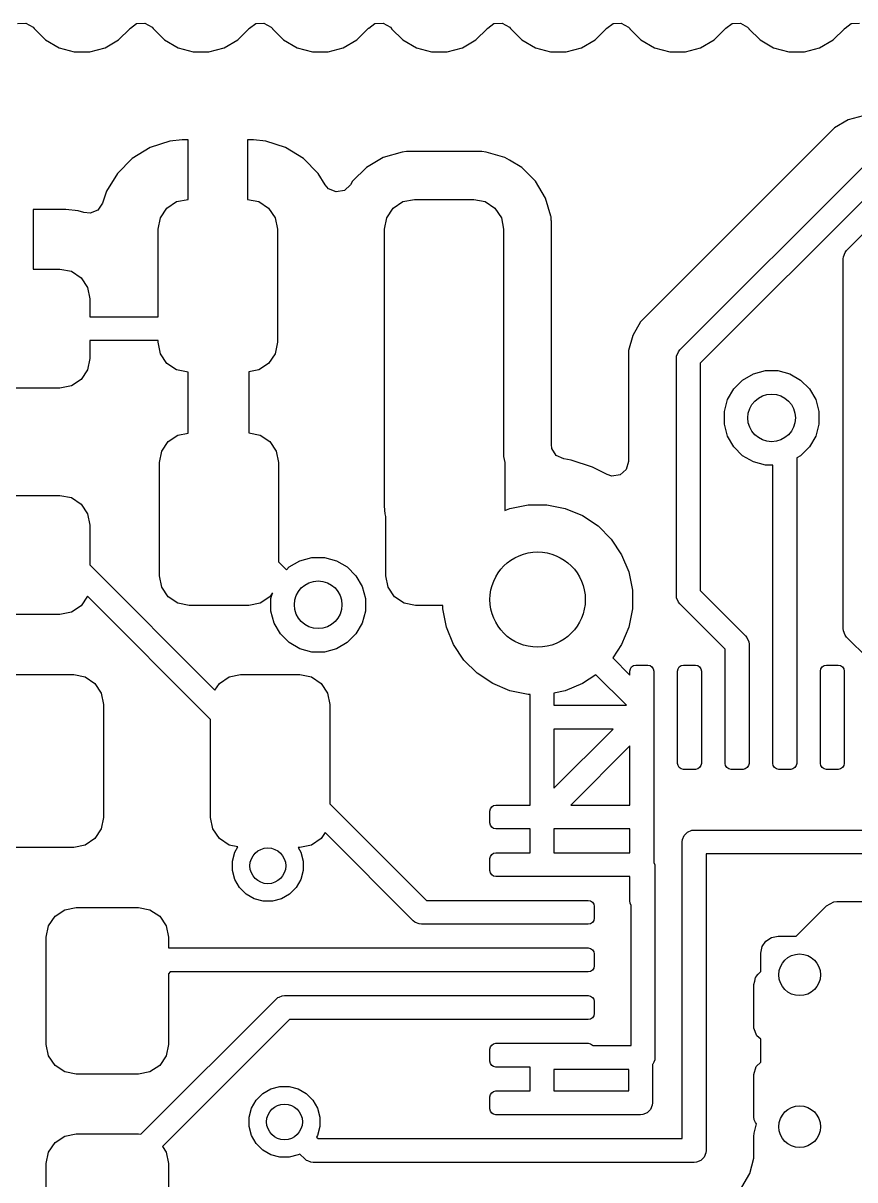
# Model space of a CAD drawing. Extents: x 0.71 to 7.56, y -5.16 to -0.79.
# Drawn here: x 3.9215 to 4.1964, y -1.8129 to -1.4305 of the extents above; entities that cross this region are included whole.
import ezdxf

# ---------------------------------------------------------------- set-up
doc = ezdxf.new("R2010")
doc.units = 0
doc.header["$MEASUREMENT"] = 0
doc.layers.add('BLACK', color=7, linetype='CONTINUOUS')

msp = doc.modelspace()

# ---------------------------------------------------------------- linework, layer by layer
at = {"layer": 'BLACK', "linetype": 'CONTINUOUS'}
for p, q in [((3.91961, -1.43069), (3.92235, -1.43053)), ((3.92235, -1.43053), (3.92475, -1.43188)), ((3.92475, -1.43188), (3.92513, -1.43232)), ((3.92513, -1.43232), (3.92518, -1.43237)), ((3.92518, -1.43237), (3.92518, -1.43237)), ((3.92518, -1.43237), (3.92885, -1.43604)), ((3.95304, -1.43604), (3.95671, -1.43237)), ((3.95671, -1.43237), (3.95676, -1.43232)), ((3.95671, -1.43237), (3.95671, -1.43237)), ((3.95676, -1.43232), (3.95681, -1.43228)), ((3.95681, -1.43228), (3.95694, -1.43215)), ((3.95694, -1.43215), (3.95696, -1.43217)), ((3.95696, -1.43217), (3.95898, -1.43069)), ((3.95898, -1.43069), (3.96172, -1.43053)), ((3.96172, -1.43053), (3.96412, -1.43188)), ((3.96412, -1.43188), (3.9645, -1.43232)), ((3.9645, -1.43232), (3.96455, -1.43237)), ((3.96455, -1.43237), (3.96455, -1.43237)), ((3.96455, -1.43237), (3.96822, -1.43604)), ((3.99241, -1.43604), (3.99608, -1.43237)), ((3.99608, -1.43237), (3.99613, -1.43232)), ((3.99608, -1.43237), (3.99608, -1.43237)), ((3.99613, -1.43232), (3.99618, -1.43228)), ((3.99618, -1.43228), (3.99631, -1.43215)), ((3.99631, -1.43215), (3.99633, -1.43217)), ((3.99633, -1.43217), (3.99835, -1.43069)), ((3.99835, -1.43069), (4.00109, -1.43053)), ((4.00109, -1.43053), (4.00349, -1.43188)), ((4.00349, -1.43188), (4.00387, -1.43232)), ((4.00387, -1.43232), (4.00392, -1.43237)), ((4.00392, -1.43237), (4.00392, -1.43237)), ((4.00392, -1.43237), (4.00759, -1.43604)), ((4.03178, -1.43604), (4.03545, -1.43237)), ((4.03545, -1.43237), (4.0355, -1.43232)), ((4.03545, -1.43237), (4.03545, -1.43237)), ((4.0355, -1.43232), (4.03555, -1.43228)), ((4.03555, -1.43228), (4.03568, -1.43215)), ((4.03568, -1.43215), (4.0357, -1.43217)), ((4.0357, -1.43217), (4.03772, -1.43069)), ((4.03772, -1.43069), (4.04046, -1.43053)), ((4.04046, -1.43053), (4.04286, -1.43188)), ((4.04286, -1.43188), (4.04324, -1.43232)), ((4.04324, -1.43232), (4.04329, -1.43237)), ((4.04329, -1.43237), (4.04329, -1.43237)), ((4.04329, -1.43237), (4.04696, -1.43604)), ((4.07115, -1.43604), (4.07482, -1.43237)), ((4.07482, -1.43237), (4.07487, -1.43232)), ((4.07482, -1.43237), (4.07482, -1.43237)), ((4.07487, -1.43232), (4.07492, -1.43228)), ((4.07492, -1.43228), (4.07505, -1.43215)), ((4.07505, -1.43215), (4.07507, -1.43217)), ((4.07507, -1.43217), (4.07709, -1.43069)), ((4.07709, -1.43069), (4.07983, -1.43053)), ((4.07983, -1.43053), (4.08223, -1.43188)), ((4.08223, -1.43188), (4.08261, -1.43232)), ((4.08261, -1.43232), (4.08266, -1.43237)), ((4.08266, -1.43237), (4.08266, -1.43237)), ((4.08266, -1.43237), (4.08633, -1.43604)), ((4.11052, -1.43604), (4.11419, -1.43237)), ((4.11419, -1.43237), (4.11424, -1.43232)), ((4.11419, -1.43237), (4.11419, -1.43237)), ((4.11424, -1.43232), (4.11429, -1.43228)), ((4.11429, -1.43228), (4.11442, -1.43215)), ((4.11442, -1.43215), (4.11444, -1.43217)), ((4.11444, -1.43217), (4.11646, -1.43069)), ((4.11646, -1.43069), (4.1192, -1.43053)), ((4.1192, -1.43053), (4.1216, -1.43188)), ((4.1216, -1.43188), (4.12198, -1.43232)), ((4.12198, -1.43232), (4.12203, -1.43237)), ((4.12203, -1.43237), (4.12203, -1.43237)), ((4.12203, -1.43237), (4.1257, -1.43604)), ((4.14989, -1.43604), (4.15356, -1.43237)), ((4.15356, -1.43237), (4.15361, -1.43232)), ((4.15356, -1.43237), (4.15356, -1.43237)), ((4.15361, -1.43232), (4.15366, -1.43228)), ((4.15366, -1.43228), (4.15379, -1.43215)), ((4.15379, -1.43215), (4.15381, -1.43217)), ((4.15381, -1.43217), (4.15583, -1.43069)), ((4.15583, -1.43069), (4.15857, -1.43053)), ((4.15857, -1.43053), (4.16097, -1.43188)), ((4.16097, -1.43188), (4.16135, -1.43232)), ((4.16135, -1.43232), (4.1614, -1.43237)), ((4.1614, -1.43237), (4.1614, -1.43237)), ((4.1614, -1.43237), (4.16507, -1.43604)), ((4.18926, -1.43604), (4.19293, -1.43237)), ((4.19293, -1.43237), (4.19298, -1.43232)), ((4.19293, -1.43237), (4.19293, -1.43237)), ((4.19298, -1.43232), (4.19303, -1.43228)), ((4.19303, -1.43228), (4.19316, -1.43215)), ((4.19316, -1.43215), (4.19318, -1.43217)), ((4.19318, -1.43217), (4.1952, -1.43069)), ((4.1952, -1.43069), (4.19794, -1.43053)), ((3.92885, -1.43604), (3.93334, -1.43864)), ((3.94855, -1.43864), (3.95304, -1.43604)), ((3.96822, -1.43604), (3.97271, -1.43864)), ((3.98792, -1.43864), (3.99241, -1.43604)), ((4.00759, -1.43604), (4.01208, -1.43864)), ((4.02729, -1.43864), (4.03178, -1.43604)), ((4.04696, -1.43604), (4.05145, -1.43864)), ((4.06666, -1.43864), (4.07115, -1.43604)), ((4.08633, -1.43604), (4.09082, -1.43864)), ((4.10603, -1.43864), (4.11052, -1.43604)), ((4.1257, -1.43604), (4.13019, -1.43864)), ((4.1454, -1.43864), (4.14989, -1.43604)), ((4.16507, -1.43604), (4.16956, -1.43864)), ((4.18477, -1.43864), (4.18926, -1.43604)), ((3.93334, -1.43864), (3.93835, -1.43998)), ((3.93835, -1.43998), (3.93835, -1.43998)), ((3.93835, -1.43998), (3.94354, -1.43998)), ((3.94354, -1.43998), (3.94855, -1.43864)), ((3.94354, -1.43998), (3.94354, -1.43998)), ((3.97271, -1.43864), (3.97772, -1.43998)), ((3.97772, -1.43998), (3.97772, -1.43998)), ((3.97772, -1.43998), (3.98291, -1.43998)), ((3.98291, -1.43998), (3.98792, -1.43864)), ((3.98291, -1.43998), (3.98291, -1.43998)), ((4.01208, -1.43864), (4.01709, -1.43998)), ((4.01709, -1.43998), (4.01709, -1.43998)), ((4.01709, -1.43998), (4.02228, -1.43998)), ((4.02228, -1.43998), (4.02729, -1.43864)), ((4.02228, -1.43998), (4.02228, -1.43998)), ((4.05145, -1.43864), (4.05646, -1.43998)), ((4.05646, -1.43998), (4.05646, -1.43998)), ((4.05646, -1.43998), (4.06165, -1.43998)), ((4.06165, -1.43998), (4.06666, -1.43864)), ((4.06165, -1.43998), (4.06165, -1.43998)), ((4.09082, -1.43864), (4.09583, -1.43998)), ((4.09583, -1.43998), (4.09583, -1.43998)), ((4.09583, -1.43998), (4.10102, -1.43998)), ((4.10102, -1.43998), (4.10603, -1.43864)), ((4.10102, -1.43998), (4.10102, -1.43998)), ((4.13019, -1.43864), (4.1352, -1.43998)), ((4.1352, -1.43998), (4.1352, -1.43998)), ((4.1352, -1.43998), (4.14039, -1.43998)), ((4.14039, -1.43998), (4.1454, -1.43864)), ((4.14039, -1.43998), (4.14039, -1.43998)), ((4.16956, -1.43864), (4.17457, -1.43998)), ((4.17457, -1.43998), (4.17457, -1.43998)), ((4.17457, -1.43998), (4.17976, -1.43998)), ((4.17976, -1.43998), (4.18477, -1.43864)), ((4.17976, -1.43998), (4.17976, -1.43998)), ((4.19419, -1.46252), (4.18969, -1.46512)), ((4.1992, -1.46118), (4.19419, -1.46252)), ((4.18969, -1.46512), (4.12557, -1.52924)), ((4.18969, -1.46512), (4.18969, -1.46512)), ((3.96342, -1.47168), (3.95755, -1.4753)), ((3.96997, -1.46951), (3.96342, -1.47168)), ((3.96342, -1.47168), (3.96342, -1.47168)), ((3.97402, -1.46909), (3.96997, -1.46951)), ((3.97402, -1.46909), (3.97402, -1.46909)), ((3.97598, -1.46909), (3.97402, -1.46909)), ((3.97598, -1.48878), (3.97598, -1.46909)), ((3.97598, -1.46909), (3.97598, -1.46909)), ((3.99764, -1.46909), (3.99567, -1.46909)), ((3.99567, -1.46909), (3.99567, -1.48878)), ((4.00168, -1.46951), (3.99764, -1.46909)), ((4.00823, -1.47168), (4.00168, -1.46951)), ((4.00168, -1.46951), (4.00168, -1.46951)), ((4.01411, -1.4753), (4.00823, -1.47168)), ((4.00823, -1.47168), (4.00823, -1.47168)), ((3.95755, -1.4753), (3.95266, -1.48018)), ((4.01899, -1.48018), (4.01411, -1.4753)), ((4.04054, -1.47493), (4.03497, -1.47823)), ((4.04675, -1.47313), (4.04054, -1.47493)), ((4.04054, -1.47493), (4.04054, -1.47493)), ((4.0482, -1.47301), (4.04675, -1.47313)), ((4.04675, -1.47313), (4.04675, -1.47313)), ((4.07306, -1.47301), (4.0482, -1.47301)), ((4.0482, -1.47301), (4.0482, -1.47301)), ((4.07451, -1.47313), (4.07306, -1.47301)), ((4.07306, -1.47301), (4.07306, -1.47301)), ((4.08072, -1.47493), (4.07451, -1.47313)), ((4.07451, -1.47313), (4.07451, -1.47313)), ((4.0822, -1.4758), (4.08072, -1.47493)), ((4.08072, -1.47493), (4.08072, -1.47493)), ((4.08072, -1.47493), (4.08072, -1.47493)), ((4.08072, -1.47493), (4.08072, -1.47493)), ((4.03497, -1.47823), (4.03039, -1.4828)), ((4.03497, -1.47823), (4.03497, -1.47823)), ((4.08629, -1.47823), (4.0822, -1.4758)), ((4.09087, -1.4828), (4.08629, -1.47823)), ((4.08629, -1.47823), (4.08629, -1.47823)), ((4.13855, -1.53855), (4.19901, -1.4781)), ((3.95266, -1.48018), (3.94904, -1.48606)), ((4.02136, -1.48402), (4.01899, -1.48018)), ((4.03039, -1.4828), (4.02971, -1.48394)), ((4.03039, -1.4828), (4.03039, -1.4828)), ((4.09416, -1.48837), (4.09087, -1.4828)), ((4.09087, -1.4828), (4.09087, -1.4828)), ((4.09087, -1.4828), (4.09087, -1.4828)), ((3.94904, -1.48606), (3.94771, -1.49006)), ((3.94904, -1.48606), (3.94904, -1.48606)), ((4.02245, -1.48527), (4.02136, -1.48402)), ((4.025, -1.48631), (4.02245, -1.48527)), ((4.0277, -1.48582), (4.025, -1.48631)), ((4.02971, -1.48394), (4.0277, -1.48582)), ((4.20342, -1.48482), (4.14528, -1.54297)), ((3.94771, -1.49006), (3.94615, -1.49232)), ((3.96902, -1.49166), (3.97222, -1.48953)), ((3.97222, -1.48953), (3.97598, -1.48878)), ((3.99567, -1.48878), (3.99944, -1.48953)), ((3.99944, -1.48953), (4.00263, -1.49166)), ((4.04383, -1.49166), (4.04702, -1.48953)), ((4.04702, -1.48953), (4.05079, -1.48878)), ((4.05079, -1.48878), (4.07047, -1.48878)), ((4.07047, -1.48878), (4.07424, -1.48953)), ((4.07424, -1.48953), (4.07743, -1.49166)), ((4.09589, -1.49433), (4.09416, -1.48837)), ((4.09416, -1.48837), (4.09416, -1.48837)), ((4.09416, -1.48837), (4.09416, -1.48837)), ((3.93563, -1.49213), (3.9248, -1.49213)), ((3.9248, -1.49213), (3.9248, -1.51181)), ((3.93967, -1.49254), (3.93563, -1.49213)), ((3.94155, -1.49316), (3.93967, -1.49254)), ((3.93967, -1.49254), (3.93967, -1.49254)), ((3.94361, -1.49338), (3.94155, -1.49316)), ((3.94615, -1.49232), (3.94361, -1.49338)), ((3.96614, -1.49862), (3.96689, -1.49486)), ((3.96689, -1.49486), (3.96902, -1.49166)), ((4.00263, -1.49166), (4.00476, -1.49486)), ((4.00476, -1.49486), (4.00551, -1.49862)), ((4.04094, -1.49862), (4.04169, -1.49486)), ((4.04169, -1.49486), (4.04383, -1.49166)), ((4.07743, -1.49166), (4.07957, -1.49486)), ((4.07957, -1.49486), (4.08031, -1.49862)), ((4.09597, -1.49458), (4.09589, -1.49433)), ((4.09605, -1.49566), (4.09597, -1.49458)), ((4.19367, -1.50571), (4.20553, -1.49385)), ((3.96614, -1.52756), (3.96614, -1.49862)), ((4.00551, -1.49862), (4.00551, -1.53602)), ((4.04094, -1.5122), (4.04094, -1.49862)), ((4.08031, -1.49862), (4.08031, -1.5122)), ((4.09608, -1.49604), (4.09605, -1.49566)), ((4.09608, -1.56976), (4.09608, -1.49604)), ((4.09608, -1.49604), (4.09608, -1.49604)), ((4.1926, -1.50772), (4.19318, -1.5063)), ((4.19318, -1.5063), (4.19367, -1.50571)), ((4.19252, -1.50849), (4.1926, -1.50772)), ((4.19252, -1.63066), (4.19252, -1.50849)), ((3.9248, -1.51181), (3.93366, -1.51181)), ((3.93366, -1.51181), (3.93743, -1.51256)), ((3.93743, -1.51256), (3.94062, -1.51469)), ((4.04094, -1.59016), (4.04094, -1.5122)), ((4.08031, -1.5122), (4.08031, -1.57381)), ((3.94062, -1.51469), (3.94275, -1.51789)), ((3.94275, -1.51789), (3.9435, -1.52165)), ((3.9435, -1.52165), (3.9435, -1.52756)), ((3.9435, -1.52756), (3.96614, -1.52756)), ((4.12557, -1.52924), (4.12298, -1.53373)), ((4.12557, -1.52924), (4.12557, -1.52924)), ((3.96614, -1.53543), (3.9435, -1.53543)), ((3.9435, -1.53543), (3.9435, -1.54134)), ((3.96614, -1.53602), (3.96614, -1.53543)), ((3.96689, -1.53979), (3.96614, -1.53602)), ((4.00551, -1.53602), (4.00476, -1.53979)), ((4.12298, -1.53373), (4.12163, -1.53874)), ((3.96902, -1.54298), (3.96689, -1.53979)), ((4.00476, -1.53979), (4.00263, -1.54298)), ((4.12163, -1.53874), (4.12163, -1.57539)), ((4.1374, -1.54134), (4.13748, -1.54057)), ((4.13748, -1.54057), (4.13807, -1.53915)), ((4.13807, -1.53915), (4.13855, -1.53855)), ((3.9435, -1.54134), (3.94275, -1.54511)), ((3.97222, -1.54512), (3.96902, -1.54298)), ((4.00263, -1.54298), (3.99944, -1.54512)), ((4.1374, -1.61969), (4.1374, -1.54134)), ((4.14528, -1.54297), (4.14528, -1.61805)), ((3.94062, -1.5483), (3.93743, -1.55043)), ((3.94275, -1.54511), (3.94062, -1.5483)), ((3.97598, -1.54587), (3.97222, -1.54512)), ((3.97598, -1.56602), (3.97598, -1.54587)), ((3.99944, -1.54512), (3.99606, -1.54579)), ((3.99606, -1.54579), (3.99606, -1.56594)), ((4.15931, -1.54851), (4.16287, -1.54645)), ((4.16287, -1.54645), (4.16684, -1.54539)), ((4.16684, -1.54539), (4.17095, -1.54539)), ((4.17095, -1.54539), (4.17492, -1.54645)), ((4.17492, -1.54645), (4.17848, -1.54851)), ((3.93366, -1.55118), (3.89626, -1.55118)), ((3.93743, -1.55043), (3.93366, -1.55118)), ((4.15435, -1.55498), (4.1564, -1.55142)), ((4.1564, -1.55142), (4.15931, -1.54851)), ((4.17848, -1.54851), (4.18139, -1.55142)), ((4.18139, -1.55142), (4.18345, -1.55498)), ((4.15328, -1.55895), (4.15435, -1.55498)), ((4.18345, -1.55498), (4.18451, -1.55895)), ((4.15328, -1.56306), (4.15328, -1.55895)), ((4.18451, -1.55895), (4.18451, -1.56306)), ((4.15435, -1.56703), (4.15328, -1.56306)), ((4.18451, -1.56306), (4.18345, -1.56703)), ((3.96942, -1.56883), (3.97261, -1.56669)), ((3.97261, -1.56669), (3.97598, -1.56602)), ((3.99606, -1.56594), (3.99983, -1.56669)), ((3.99983, -1.56669), (4.00302, -1.56883)), ((4.1564, -1.57059), (4.15435, -1.56703)), ((4.18345, -1.56703), (4.18139, -1.57059)), ((3.96728, -1.57202), (3.96942, -1.56883)), ((4.00302, -1.56883), (4.00516, -1.57202)), ((4.09626, -1.57107), (4.09608, -1.56976)), ((4.09772, -1.5734), (4.09626, -1.57107)), ((4.15931, -1.5735), (4.1564, -1.57059)), ((4.18139, -1.57059), (4.17848, -1.5735)), ((3.96654, -1.57579), (3.96728, -1.57202)), ((4.00516, -1.57202), (4.00591, -1.57579)), ((4.08031, -1.57381), (4.08071, -1.57579)), ((4.1002, -1.57458), (4.09772, -1.5734)), ((4.1026, -1.57496), (4.1002, -1.57458)), ((4.10968, -1.57726), (4.1026, -1.57496)), ((4.1026, -1.57496), (4.1026, -1.57496)), ((4.16287, -1.57555), (4.15931, -1.5735)), ((4.17848, -1.5735), (4.17717, -1.57426)), ((4.17717, -1.57426), (4.17717, -1.64469)), ((3.96654, -1.61319), (3.96654, -1.57579)), ((4.00591, -1.57579), (4.00591, -1.60861)), ((4.08071, -1.57579), (4.08071, -1.59162)), ((4.11454, -1.57974), (4.10968, -1.57726)), ((4.10968, -1.57726), (4.10968, -1.57726)), ((4.10968, -1.57726), (4.10968, -1.57726)), ((4.12086, -1.57803), (4.11878, -1.57983)), ((4.12163, -1.57539), (4.12086, -1.57803)), ((4.16684, -1.57662), (4.16287, -1.57555)), ((4.16929, -1.57662), (4.16684, -1.57662)), ((4.16929, -1.64469), (4.16929, -1.57662)), ((4.11606, -1.58022), (4.11454, -1.57974)), ((4.11878, -1.57983), (4.11606, -1.58022)), ((3.89626, -1.58661), (3.93366, -1.58661)), ((3.93366, -1.58661), (3.93743, -1.58736)), ((3.93743, -1.58736), (3.94062, -1.5895)), ((3.94062, -1.5895), (3.94275, -1.59269)), ((4.04111, -1.59273), (4.04094, -1.59016)), ((4.08239, -1.59092), (4.08845, -1.58972)), ((4.08845, -1.58972), (4.09462, -1.58972)), ((4.09462, -1.58972), (4.10068, -1.59092)), ((3.94275, -1.59269), (3.9435, -1.59646)), ((4.04134, -1.59357), (4.04111, -1.59273)), ((4.04111, -1.59273), (4.04111, -1.59273)), ((4.04134, -1.61319), (4.04134, -1.59357)), ((4.08071, -1.59162), (4.08239, -1.59092)), ((4.10068, -1.59092), (4.10638, -1.59329)), ((4.10638, -1.59329), (4.11152, -1.59672)), ((3.9435, -1.59646), (3.9435, -1.60959)), ((4.11152, -1.59672), (4.11588, -1.60108)), ((4.11588, -1.60108), (4.11931, -1.60622)), ((3.9435, -1.60959), (3.98487, -1.65096)), ((4.00591, -1.60861), (4.0085, -1.6112)), ((4.00941, -1.61029), (4.01297, -1.60823)), ((4.01297, -1.60823), (4.01694, -1.60717)), ((4.01694, -1.60717), (4.02105, -1.60717)), ((4.02105, -1.60717), (4.02503, -1.60823)), ((4.02503, -1.60823), (4.02859, -1.61029)), ((4.11931, -1.60622), (4.12168, -1.61192)), ((3.96728, -1.61696), (3.96654, -1.61319)), ((4.0085, -1.6112), (4.00941, -1.61029)), ((4.02859, -1.61029), (4.03149, -1.6132)), ((4.03149, -1.6132), (4.03355, -1.61676)), ((4.04209, -1.61696), (4.04134, -1.61319)), ((4.12168, -1.61192), (4.12288, -1.61798)), ((3.96942, -1.62015), (3.96728, -1.61696)), ((4.03355, -1.61676), (4.03461, -1.62073)), ((4.04422, -1.62015), (4.04209, -1.61696)), ((3.94273, -1.61995), (3.94062, -1.6231)), ((3.98346, -1.66069), (3.94273, -1.61995)), ((3.97261, -1.62228), (3.96942, -1.62015)), ((4.00302, -1.62015), (3.99983, -1.62228)), ((4.00389, -1.61885), (4.00302, -1.62015)), ((4.00339, -1.62073), (4.00389, -1.61885)), ((4.00339, -1.62484), (4.00339, -1.62073)), ((4.03461, -1.62073), (4.03461, -1.62484)), ((4.04741, -1.62228), (4.04422, -1.62015)), ((4.12288, -1.61798), (4.12288, -1.62415)), ((4.13748, -1.62045), (4.1374, -1.61969)), ((4.13807, -1.62187), (4.13748, -1.62045)), ((4.14528, -1.61805), (4.16026, -1.63304)), ((3.94062, -1.6231), (3.93743, -1.62524)), ((3.97638, -1.62303), (3.97261, -1.62228)), ((3.99606, -1.62303), (3.97638, -1.62303)), ((3.99983, -1.62228), (3.99606, -1.62303)), ((4.00445, -1.62881), (4.00339, -1.62484)), ((4.03461, -1.62484), (4.03355, -1.62881)), ((4.05118, -1.62303), (4.04741, -1.62228)), ((4.06019, -1.62303), (4.05118, -1.62303)), ((4.06019, -1.62415), (4.06019, -1.62303)), ((4.0614, -1.63021), (4.06019, -1.62415)), ((4.12288, -1.62415), (4.12168, -1.63021)), ((4.13855, -1.62247), (4.13807, -1.62187)), ((4.15354, -1.63746), (4.13855, -1.62247)), ((3.93366, -1.62598), (3.89626, -1.62598)), ((3.93743, -1.62524), (3.93366, -1.62598)), ((4.00651, -1.63237), (4.00445, -1.62881)), ((4.00941, -1.63528), (4.00651, -1.63237)), ((4.03149, -1.63237), (4.02859, -1.63528)), ((4.03355, -1.62881), (4.03149, -1.63237)), ((4.06376, -1.63591), (4.0614, -1.63021)), ((4.12168, -1.63021), (4.11931, -1.63591)), ((4.1926, -1.63142), (4.19252, -1.63066)), ((4.19318, -1.63284), (4.1926, -1.63142)), ((4.01297, -1.63733), (4.00941, -1.63528)), ((4.02859, -1.63528), (4.02503, -1.63733)), ((4.06719, -1.64104), (4.06376, -1.63591)), ((4.11931, -1.63591), (4.11636, -1.64032)), ((4.16026, -1.63304), (4.16075, -1.63364)), ((4.16075, -1.63364), (4.16132, -1.635)), ((4.16132, -1.635), (4.16134, -1.63506)), ((4.16134, -1.63506), (4.16142, -1.63583)), ((4.16142, -1.63583), (4.16142, -1.64469)), ((4.19367, -1.63344), (4.19318, -1.63284)), ((4.20079, -1.64055), (4.19367, -1.63344)), ((4.01694, -1.6384), (4.01297, -1.63733)), ((4.02105, -1.6384), (4.01694, -1.6384)), ((4.02503, -1.63733), (4.02105, -1.6384)), ((4.15354, -1.64469), (4.15354, -1.63746)), ((4.07155, -1.64541), (4.06719, -1.64104)), ((4.11636, -1.64032), (4.12205, -1.64601)), ((4.12205, -1.64469), (4.1222, -1.64393)), ((4.1222, -1.64393), (4.12262, -1.64329)), ((4.12262, -1.64329), (4.12326, -1.64287)), ((4.12326, -1.64287), (4.12402, -1.64272)), ((4.12402, -1.64272), (4.12795, -1.64272)), ((4.12795, -1.64272), (4.12871, -1.64287)), ((4.12871, -1.64287), (4.12934, -1.64329)), ((4.12934, -1.64329), (4.12977, -1.64393)), ((4.12977, -1.64393), (4.12992, -1.64469)), ((4.1378, -1.64469), (4.13795, -1.64393)), ((4.13795, -1.64393), (4.13837, -1.64329)), ((4.13837, -1.64329), (4.13901, -1.64287)), ((4.13901, -1.64287), (4.13976, -1.64272)), ((4.13976, -1.64272), (4.1437, -1.64272)), ((4.1437, -1.64272), (4.14445, -1.64287)), ((4.14445, -1.64287), (4.14509, -1.64329)), ((4.14509, -1.64329), (4.14552, -1.64393)), ((4.14552, -1.64393), (4.14567, -1.64469)), ((4.18504, -1.64469), (4.18519, -1.64393)), ((4.18519, -1.64393), (4.18562, -1.64329)), ((4.18562, -1.64329), (4.18625, -1.64287)), ((4.18625, -1.64287), (4.18701, -1.64272)), ((4.18701, -1.64272), (4.19094, -1.64272)), ((4.19094, -1.64272), (4.1917, -1.64287)), ((4.1917, -1.64287), (4.19234, -1.64329)), ((4.19234, -1.64329), (4.19276, -1.64393)), ((4.19276, -1.64393), (4.19291, -1.64469)), ((3.9185, -1.64587), (3.93819, -1.64587)), ((3.93819, -1.64587), (3.94196, -1.64662)), ((3.94196, -1.64662), (3.94515, -1.64875)), ((3.98635, -1.64875), (3.98954, -1.64662)), ((3.98954, -1.64662), (3.99331, -1.64587)), ((3.99331, -1.64587), (4.01299, -1.64587)), ((4.01299, -1.64587), (4.01676, -1.64662)), ((4.01676, -1.64662), (4.01995, -1.64875)), ((4.07669, -1.64884), (4.07155, -1.64541)), ((4.1108, -1.64589), (4.10638, -1.64884)), ((4.12091, -1.656), (4.1108, -1.64589)), ((4.12205, -1.64601), (4.12205, -1.64469)), ((4.12992, -1.64469), (4.12992, -1.65994)), ((4.1378, -1.6752), (4.1378, -1.64469)), ((4.14567, -1.64469), (4.14567, -1.6752)), ((4.15354, -1.6752), (4.15354, -1.64469)), ((4.16142, -1.64469), (4.16142, -1.6752)), ((4.16929, -1.6752), (4.16929, -1.64469)), ((4.17717, -1.64469), (4.17717, -1.6752)), ((4.18504, -1.6752), (4.18504, -1.64469)), ((4.19291, -1.64469), (4.19291, -1.6752)), ((3.94515, -1.64875), (3.94728, -1.65194)), ((3.98487, -1.65096), (3.98635, -1.64875)), ((4.01995, -1.64875), (4.02209, -1.65194)), ((4.08239, -1.6512), (4.07669, -1.64884)), ((4.08845, -1.65241), (4.08239, -1.6512)), ((4.10068, -1.6512), (4.09695, -1.65194)), ((4.10638, -1.64884), (4.10068, -1.6512)), ((3.94728, -1.65194), (3.94803, -1.65571)), ((4.02209, -1.65194), (4.02283, -1.65571)), ((4.08907, -1.65241), (4.08845, -1.65241)), ((4.08907, -1.65984), (4.08907, -1.65241)), ((4.09695, -1.65194), (4.09695, -1.656)), ((3.94803, -1.65571), (3.94803, -1.69311)), ((4.02283, -1.65571), (4.02283, -1.68853)), ((4.09695, -1.656), (4.12091, -1.656)), ((3.98346, -1.69311), (3.98346, -1.66069)), ((4.08907, -1.68898), (4.08907, -1.65984)), ((4.12992, -1.65994), (4.12992, -1.69291)), ((4.09695, -1.66388), (4.09695, -1.68341)), ((4.09695, -1.68341), (4.11648, -1.66388)), ((4.11648, -1.66388), (4.09695, -1.66388)), ((4.12205, -1.66945), (4.10252, -1.68898)), ((4.12205, -1.68898), (4.12205, -1.66945)), ((4.13795, -1.67595), (4.1378, -1.6752)), ((4.13837, -1.67659), (4.13795, -1.67595)), ((4.13901, -1.67702), (4.13837, -1.67659)), ((4.13976, -1.67717), (4.13901, -1.67702)), ((4.1437, -1.67717), (4.13976, -1.67717)), ((4.14445, -1.67702), (4.1437, -1.67717)), ((4.14509, -1.67659), (4.14445, -1.67702)), ((4.14552, -1.67595), (4.14509, -1.67659)), ((4.14567, -1.6752), (4.14552, -1.67595)), ((4.15369, -1.67595), (4.15354, -1.6752)), ((4.15412, -1.67659), (4.15369, -1.67595)), ((4.15476, -1.67702), (4.15412, -1.67659)), ((4.15551, -1.67717), (4.15476, -1.67702)), ((4.15945, -1.67717), (4.15551, -1.67717)), ((4.1602, -1.67702), (4.15945, -1.67717)), ((4.16084, -1.67659), (4.1602, -1.67702)), ((4.16127, -1.67595), (4.16084, -1.67659)), ((4.16142, -1.6752), (4.16127, -1.67595)), ((4.16944, -1.67595), (4.16929, -1.6752)), ((4.16987, -1.67659), (4.16944, -1.67595)), ((4.17051, -1.67702), (4.16987, -1.67659)), ((4.17126, -1.67717), (4.17051, -1.67702)), ((4.1752, -1.67717), (4.17126, -1.67717)), ((4.17595, -1.67702), (4.1752, -1.67717)), ((4.17659, -1.67659), (4.17595, -1.67702)), ((4.17702, -1.67595), (4.17659, -1.67659)), ((4.17717, -1.6752), (4.17702, -1.67595)), ((4.18519, -1.67595), (4.18504, -1.6752)), ((4.18562, -1.67659), (4.18519, -1.67595)), ((4.18625, -1.67702), (4.18562, -1.67659)), ((4.18701, -1.67717), (4.18625, -1.67702)), ((4.19094, -1.67717), (4.18701, -1.67717)), ((4.1917, -1.67702), (4.19094, -1.67717)), ((4.19234, -1.67659), (4.1917, -1.67702)), ((4.19276, -1.67595), (4.19234, -1.67659)), ((4.19291, -1.6752), (4.19276, -1.67595)), ((4.02283, -1.68853), (4.05478, -1.72047)), ((4.07594, -1.69019), (4.07636, -1.68955)), ((4.07636, -1.68955), (4.077, -1.68913)), ((4.077, -1.68913), (4.07776, -1.68898)), ((4.07776, -1.68898), (4.08907, -1.68898)), ((4.10252, -1.68898), (4.10827, -1.68898)), ((4.10827, -1.68898), (4.12205, -1.68898)), ((3.94803, -1.69311), (3.94728, -1.69688)), ((3.98421, -1.69688), (3.98346, -1.69311)), ((4.07579, -1.69094), (4.07594, -1.69019)), ((4.07579, -1.69488), (4.07579, -1.69094)), ((4.12992, -1.69291), (4.12992, -1.70791)), ((3.94728, -1.69688), (3.94515, -1.70007)), ((3.98635, -1.70007), (3.98421, -1.69688)), ((4.07594, -1.69564), (4.07579, -1.69488)), ((4.07636, -1.69627), (4.07594, -1.69564)), ((4.077, -1.6967), (4.07636, -1.69627)), ((4.07776, -1.69685), (4.077, -1.6967)), ((4.08907, -1.69685), (4.07776, -1.69685)), ((4.08907, -1.70472), (4.08907, -1.69685)), ((4.09695, -1.69685), (4.09695, -1.70472)), ((4.12205, -1.69685), (4.09695, -1.69685)), ((4.12205, -1.70472), (4.12205, -1.69685)), ((4.14112, -1.69791), (4.14254, -1.69732)), ((4.14254, -1.69732), (4.14331, -1.69724)), ((4.14331, -1.69724), (4.28937, -1.69724)), ((3.94515, -1.70007), (3.94196, -1.7022)), ((3.98954, -1.7022), (3.98635, -1.70007)), ((4.01995, -1.70007), (4.01676, -1.7022)), ((4.02127, -1.6981), (4.01995, -1.70007)), ((4.05037, -1.72719), (4.02127, -1.6981)), ((4.13937, -1.70118), (4.13945, -1.70041)), ((4.13937, -1.79921), (4.13937, -1.70118)), ((4.13945, -1.70041), (4.14003, -1.69899)), ((4.14003, -1.69899), (4.14112, -1.69791)), ((3.93819, -1.70295), (3.9185, -1.70295)), ((3.94196, -1.7022), (3.93819, -1.70295)), ((3.99246, -1.70278), (3.98954, -1.7022)), ((3.99065, -1.70751), (3.99145, -1.70454)), ((3.99145, -1.70454), (3.99246, -1.70278)), ((4.01299, -1.70295), (4.01236, -1.70295)), ((4.01236, -1.70295), (4.01327, -1.70454)), ((4.01676, -1.7022), (4.01299, -1.70295)), ((4.01327, -1.70454), (4.01407, -1.70751)), ((4.07636, -1.7053), (4.077, -1.70487)), ((4.077, -1.70487), (4.07776, -1.70472)), ((4.07776, -1.70472), (4.08907, -1.70472)), ((4.09695, -1.70472), (4.10827, -1.70472)), ((4.10827, -1.70472), (4.12205, -1.70472)), ((4.28774, -1.70512), (4.14724, -1.70512)), ((4.14724, -1.70512), (4.14724, -1.80315)), ((3.99065, -1.7106), (3.99065, -1.70751)), ((4.01407, -1.70751), (4.01407, -1.7106)), ((4.07579, -1.70669), (4.07594, -1.70594)), ((4.07579, -1.71063), (4.07579, -1.70669)), ((4.07594, -1.70594), (4.07636, -1.7053)), ((4.12992, -1.70791), (4.13024, -1.70868)), ((4.13024, -1.70868), (4.13031, -1.70945)), ((3.99145, -1.71358), (3.99065, -1.7106)), ((4.01407, -1.7106), (4.01327, -1.71358)), ((4.07594, -1.71138), (4.07579, -1.71063)), ((4.07636, -1.71202), (4.07594, -1.71138)), ((4.077, -1.71245), (4.07636, -1.71202)), ((4.07776, -1.7126), (4.077, -1.71245)), ((4.09301, -1.7126), (4.07776, -1.7126)), ((4.12205, -1.7126), (4.09301, -1.7126)), ((4.12205, -1.72067), (4.12205, -1.7126)), ((4.13031, -1.70945), (4.13031, -1.72106)), ((3.99299, -1.71625), (3.99145, -1.71358)), ((3.99517, -1.71843), (3.99299, -1.71625)), ((4.01173, -1.71625), (4.00955, -1.71843)), ((4.01327, -1.71358), (4.01173, -1.71625)), ((3.99784, -1.71997), (3.99517, -1.71843)), ((4.00082, -1.72077), (3.99784, -1.71997)), ((4.00688, -1.71997), (4.0039, -1.72077)), ((4.00955, -1.71843), (4.00688, -1.71997)), ((3.93202, -1.72572), (3.93521, -1.72358)), ((3.93521, -1.72358), (3.93898, -1.72283)), ((3.93898, -1.72283), (3.95965, -1.72283)), ((3.95965, -1.72283), (3.96341, -1.72358)), ((3.96341, -1.72358), (3.96661, -1.72572)), ((4.0039, -1.72077), (4.00082, -1.72077)), ((4.05478, -1.72047), (4.08092, -1.72047)), ((4.08092, -1.72047), (4.10827, -1.72047)), ((4.10827, -1.72047), (4.10902, -1.72062)), ((4.10902, -1.72062), (4.10966, -1.72105)), ((4.10966, -1.72105), (4.11009, -1.72169)), ((4.11009, -1.72169), (4.11024, -1.72244)), ((4.11024, -1.72244), (4.11024, -1.72638)), ((4.12212, -1.72144), (4.12205, -1.72067)), ((4.12244, -1.72221), (4.12212, -1.72144)), ((4.12244, -1.7685), (4.12244, -1.72221)), ((4.13031, -1.72106), (4.13031, -1.77244)), ((4.17703, -1.73228), (4.18699, -1.72232)), ((4.18699, -1.72232), (4.18941, -1.721)), ((4.18941, -1.721), (4.19045, -1.72089)), ((4.19045, -1.72089), (4.21605, -1.72089)), ((3.92988, -1.72891), (3.93202, -1.72572)), ((3.96661, -1.72572), (3.96874, -1.72891)), ((4.05096, -1.72768), (4.05037, -1.72719)), ((4.05117, -1.72777), (4.05096, -1.72768)), ((4.05238, -1.72827), (4.05117, -1.72777)), ((4.10966, -1.72777), (4.10902, -1.7282)), ((4.11009, -1.72713), (4.10966, -1.72777)), ((4.11024, -1.72638), (4.11009, -1.72713)), ((3.92913, -1.73268), (3.92988, -1.72891)), ((3.96874, -1.72891), (3.96949, -1.73268)), ((4.05315, -1.72835), (4.05238, -1.72827)), ((4.07776, -1.72835), (4.05315, -1.72835)), ((4.10827, -1.72835), (4.07776, -1.72835)), ((4.10902, -1.7282), (4.10827, -1.72835)), ((3.92913, -1.76811), (3.92913, -1.73268)), ((3.96949, -1.73268), (3.96949, -1.73622)), ((4.16579, -1.73578), (4.16701, -1.73394)), ((4.16701, -1.73394), (4.16885, -1.73272)), ((4.16885, -1.73272), (4.17102, -1.73228)), ((4.17102, -1.73228), (4.17703, -1.73228)), ((3.96949, -1.73622), (3.98425, -1.73622)), ((3.98425, -1.73622), (4.09301, -1.73622)), ((4.09301, -1.73622), (4.10827, -1.73622)), ((4.10827, -1.73622), (4.10902, -1.73637)), ((4.10902, -1.73637), (4.10966, -1.7368)), ((4.10966, -1.7368), (4.11009, -1.73744)), ((4.11009, -1.73744), (4.11024, -1.73819)), ((4.11024, -1.73819), (4.11024, -1.74213)), ((4.16535, -1.73795), (4.16579, -1.73578)), ((4.16535, -1.74395), (4.16535, -1.73795)), ((4.11009, -1.74288), (4.10966, -1.74352)), ((4.11024, -1.74213), (4.11009, -1.74288)), ((3.97013, -1.74409), (3.96949, -1.74474)), ((3.96949, -1.74474), (3.96949, -1.76811)), ((3.97244, -1.74409), (3.97013, -1.74409)), ((3.98425, -1.74409), (3.97244, -1.74409)), ((4.07776, -1.74409), (3.98425, -1.74409)), ((4.10827, -1.74409), (4.07776, -1.74409)), ((4.10902, -1.74394), (4.10827, -1.74409)), ((4.10966, -1.74352), (4.10902, -1.74394)), ((4.16301, -1.74832), (4.16335, -1.74716)), ((4.16335, -1.74716), (4.16361, -1.74598)), ((4.16361, -1.74598), (4.16376, -1.74578)), ((4.16376, -1.74578), (4.16379, -1.74568)), ((4.16379, -1.74568), (4.16444, -1.74487)), ((4.16444, -1.74487), (4.16535, -1.74395)), ((4.16301, -1.76235), (4.16301, -1.74832)), ((3.96042, -1.79779), (4.00509, -1.75312)), ((4.00509, -1.75312), (4.00569, -1.75263)), ((4.00569, -1.75263), (4.0061, -1.75246)), ((4.0061, -1.75246), (4.00711, -1.75204)), ((4.00711, -1.75204), (4.00787, -1.75197)), ((4.00787, -1.75197), (4.09301, -1.75197)), ((4.09301, -1.75197), (4.10827, -1.75197)), ((4.10827, -1.75197), (4.10902, -1.75212)), ((4.10902, -1.75212), (4.10966, -1.75255)), ((4.10966, -1.75255), (4.11009, -1.75318)), ((4.11009, -1.75318), (4.11024, -1.75394)), ((4.11024, -1.75394), (4.11024, -1.75787)), ((4.11009, -1.75863), (4.10966, -1.75927)), ((4.11024, -1.75787), (4.11009, -1.75863)), ((4.0095, -1.75984), (3.9675, -1.80185)), ((4.07776, -1.75984), (4.0095, -1.75984)), ((4.10827, -1.75984), (4.07776, -1.75984)), ((4.10902, -1.75969), (4.10827, -1.75984)), ((4.10966, -1.75927), (4.10902, -1.75969)), ((4.16302, -1.7627), (4.16301, -1.76235)), ((4.16399, -1.76528), (4.16302, -1.7627)), ((4.16535, -1.7663), (4.16399, -1.76528)), ((4.16535, -1.77401), (4.16535, -1.7663)), ((3.92988, -1.77188), (3.92913, -1.76811)), ((3.96949, -1.76811), (3.96874, -1.77188)), ((4.07579, -1.76969), (4.07594, -1.76893)), ((4.07579, -1.77362), (4.07579, -1.76969)), ((4.07594, -1.76893), (4.07636, -1.76829)), ((4.07636, -1.76829), (4.077, -1.76787)), ((4.077, -1.76787), (4.07776, -1.76772)), ((4.07776, -1.76772), (4.10827, -1.76772)), ((4.10827, -1.76772), (4.10902, -1.76787)), ((4.10902, -1.76787), (4.10966, -1.76829)), ((4.10966, -1.76829), (4.1098, -1.7685)), ((4.1098, -1.7685), (4.12244, -1.7685)), ((3.93202, -1.77507), (3.92988, -1.77188)), ((3.96874, -1.77188), (3.96661, -1.77507)), ((4.07594, -1.77438), (4.07579, -1.77362)), ((4.12992, -1.77399), (4.12965, -1.77463)), ((4.13024, -1.77321), (4.12992, -1.77399)), ((4.13031, -1.77244), (4.13024, -1.77321)), ((3.93521, -1.7772), (3.93202, -1.77507)), ((3.93898, -1.77795), (3.93521, -1.7772)), ((3.96341, -1.7772), (3.95965, -1.77795)), ((3.96661, -1.77507), (3.96341, -1.7772)), ((4.07636, -1.77501), (4.07594, -1.77438)), ((4.077, -1.77544), (4.07636, -1.77501)), ((4.07776, -1.77559), (4.077, -1.77544)), ((4.08907, -1.77559), (4.07776, -1.77559)), ((4.08907, -1.78346), (4.08907, -1.77559)), ((4.09695, -1.77638), (4.09695, -1.78346)), ((4.12165, -1.77638), (4.09695, -1.77638)), ((4.12165, -1.78346), (4.12165, -1.77638)), ((4.12965, -1.77463), (4.12953, -1.77478)), ((4.12953, -1.77478), (4.12953, -1.7874)), ((4.16301, -1.778), (4.16379, -1.77536)), ((4.16379, -1.77536), (4.16535, -1.77401)), ((3.95965, -1.77795), (3.93898, -1.77795)), ((4.16301, -1.79204), (4.16301, -1.778)), ((3.9985, -1.78651), (4.00068, -1.78433)), ((4.00068, -1.78433), (4.00335, -1.78279)), ((4.00335, -1.78279), (4.00633, -1.78199)), ((4.00633, -1.78199), (4.00942, -1.78199)), ((4.00942, -1.78199), (4.01239, -1.78279)), ((4.01239, -1.78279), (4.01506, -1.78433)), ((4.01506, -1.78433), (4.01724, -1.78651)), ((4.07579, -1.78543), (4.07594, -1.78468)), ((4.07579, -1.78937), (4.07579, -1.78543)), ((4.07594, -1.78468), (4.07636, -1.78404)), ((4.07636, -1.78404), (4.077, -1.78361)), ((4.077, -1.78361), (4.07776, -1.78346)), ((4.07776, -1.78346), (4.08907, -1.78346)), ((4.09695, -1.78346), (4.10827, -1.78346)), ((4.10827, -1.78346), (4.12165, -1.78346)), ((3.99616, -1.79216), (3.99696, -1.78918)), ((3.99696, -1.78918), (3.9985, -1.78651)), ((4.01724, -1.78651), (4.01879, -1.78918)), ((4.01879, -1.78918), (4.01958, -1.79216)), ((4.12945, -1.78817), (4.12886, -1.78959)), ((4.12953, -1.7874), (4.12945, -1.78817)), ((3.99616, -1.79524), (3.99616, -1.79216)), ((4.01958, -1.79216), (4.01958, -1.79524)), ((4.07594, -1.79012), (4.07579, -1.78937)), ((4.07636, -1.79076), (4.07594, -1.79012)), ((4.077, -1.79119), (4.07636, -1.79076)), ((4.07776, -1.79134), (4.077, -1.79119)), ((4.09301, -1.79134), (4.07776, -1.79134)), ((4.12559, -1.79134), (4.09301, -1.79134)), ((4.12636, -1.79126), (4.12559, -1.79134)), ((4.12778, -1.79068), (4.12636, -1.79126)), ((4.12886, -1.78959), (4.12778, -1.79068)), ((4.16312, -1.79307), (4.16301, -1.79204)), ((4.16358, -1.79391), (4.16312, -1.79307)), ((3.99696, -1.79822), (3.99616, -1.79524)), ((4.01958, -1.79524), (4.01879, -1.79822)), ((4.16314, -1.79741), (4.16384, -1.79438)), ((4.16384, -1.79438), (4.16358, -1.79391)), ((3.92988, -1.80371), (3.93202, -1.80052)), ((3.93202, -1.80052), (3.93521, -1.79839)), ((3.93521, -1.79839), (3.93898, -1.79764)), ((3.93898, -1.79764), (3.95965, -1.79764)), ((3.95965, -1.79764), (3.96042, -1.79779)), ((3.9985, -1.80089), (3.99696, -1.79822)), ((4.01879, -1.79822), (4.01848, -1.79874)), ((4.01848, -1.79874), (4.01895, -1.79921)), ((4.01895, -1.79921), (4.09301, -1.79921)), ((4.09301, -1.79921), (4.10827, -1.79921)), ((4.10827, -1.79921), (4.13937, -1.79921)), ((4.16301, -1.79852), (4.16314, -1.79741)), ((4.16301, -1.80574), (4.16301, -1.79852)), ((3.92913, -1.80748), (3.92988, -1.80371)), ((3.9675, -1.80185), (3.96874, -1.80371)), ((3.96874, -1.80371), (3.96949, -1.80748)), ((4.00068, -1.80307), (3.9985, -1.80089)), ((4.00335, -1.80461), (4.00068, -1.80307)), ((4.01292, -1.80431), (4.01239, -1.80461)), ((4.01454, -1.80593), (4.01292, -1.80431)), ((4.14717, -1.80392), (4.14658, -1.80534)), ((4.14724, -1.80315), (4.14717, -1.80392)), ((3.92913, -1.84291), (3.92913, -1.80748)), ((3.96949, -1.80748), (3.96949, -1.84291)), ((4.00633, -1.80541), (4.00335, -1.80461)), ((4.00942, -1.80541), (4.00633, -1.80541)), ((4.01239, -1.80461), (4.00942, -1.80541)), ((4.01514, -1.80642), (4.01454, -1.80593)), ((4.01555, -1.8066), (4.01514, -1.80642)), ((4.01655, -1.80701), (4.01555, -1.8066)), ((4.01732, -1.80709), (4.01655, -1.80701)), ((4.07776, -1.80709), (4.01732, -1.80709)), ((4.09301, -1.80709), (4.07776, -1.80709)), ((4.14331, -1.80709), (4.09301, -1.80709)), ((4.14408, -1.80701), (4.14331, -1.80709)), ((4.14549, -1.80642), (4.14408, -1.80701)), ((4.14658, -1.80534), (4.14549, -1.80642)), ((4.16167, -1.81076), (4.16301, -1.80574)), ((4.15907, -1.81525), (4.16167, -1.81076))]:
    msp.add_line(p, q, dxfattribs=at)
at = {"layer": 'BLACK'}
for centre, radius in [((4.1689, -1.561), 0.00787), ((4.09154, -1.62106), 0.01575), ((4.019, -1.62278), 0.00787), ((4.00236, -1.70906), 0.00591), ((4.17815, -1.74508), 0.00689), ((4.00787, -1.7937), 0.00591), ((4.17815, -1.79528), 0.00689)]:
    msp.add_circle(centre, radius, dxfattribs=at)

doc.saveas('drawing.dxf')
